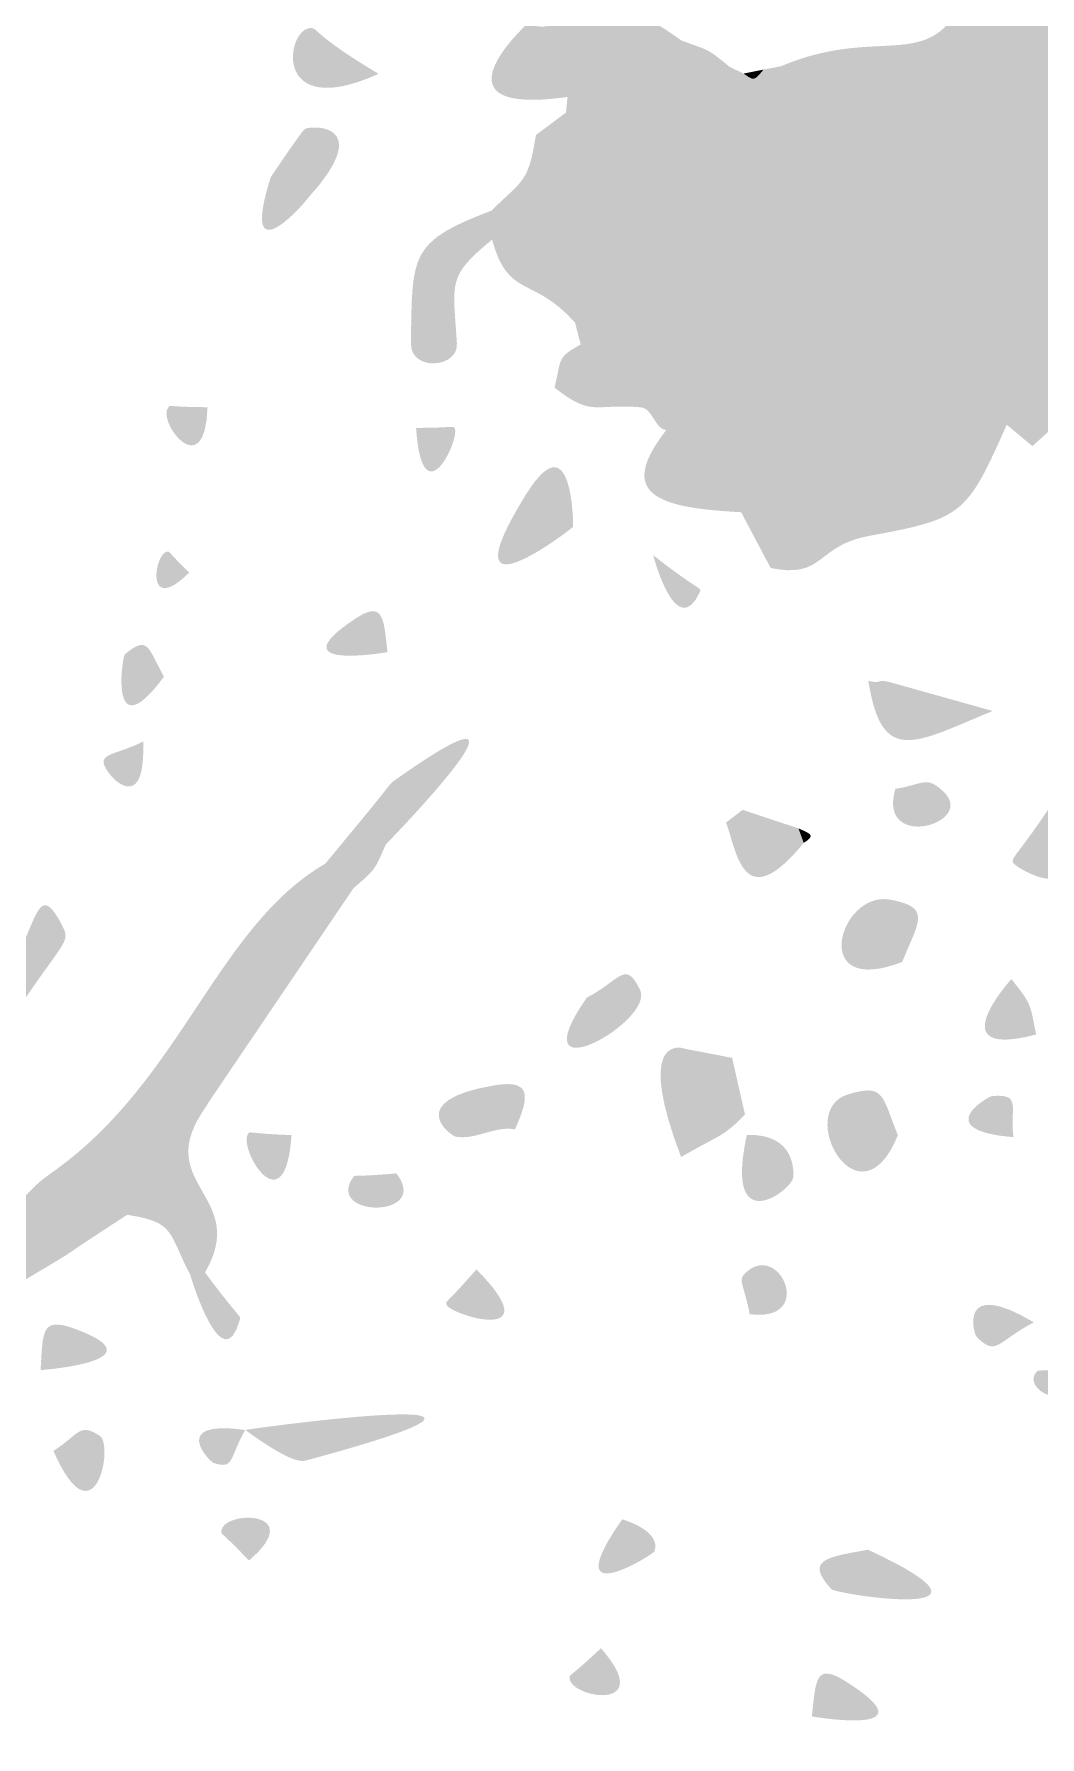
# Model space of a CAD drawing. Header units: millimetres. Extents: x 1329 to 1518, y 49 to 125.
# Drawn here: x 1338.78 to 1346.82, y 68.22 to 81.83 of the extents above; entities that cross this region are included whole.
import ezdxf

# ---------------------------------------------------------------- set-up
doc = ezdxf.new("R2010")
doc.units = ezdxf.units.MM

msp = doc.modelspace()

# ---------------------------------------------------------------- hatches: boundary and pattern name
at = {"true_color": 0x080808, "transparency": 33554687}
h = msp.add_hatch(color=18, dxfattribs=at)
edge = h.paths.add_edge_path(flags=0)
edge.add_spline(control_points=[(1357.781, 83.953), (1357.776, 83.336), (1357.708, 83.328), (1357.151, 83.12), (1357.128, 83.135), (1356.205, 83.618), (1356.906, 82.865), (1356.906, 82.865), (1356.786, 82.465), (1356.786, 82.465), (1356.492, 82.472), (1354.801, 82.516), (1353.191, 81.668), (1352.428, 81.443), (1352.441, 81.469), (1351.737, 81.109), (1351.242, 81.014), (1351.211, 81.076), (1350.891, 80.66), (1350.729, 80.508), (1350.749, 80.536), (1350.528, 80.435), (1349.073, 80.568), (1349.053, 80.484), (1349.025, 80.365), (1348.92, 79.918), (1349.064, 79.87), (1348.727, 79.551), (1348.463, 79.569), (1348.483, 79.576), (1348.23, 79.678), (1348.204, 80.181), (1348.302, 80.178), (1348.274, 80.21), (1348.241, 80.248), (1348.181, 80.315), (1347.722, 79.93), (1347.139, 79.745), (1346.618, 78.823), (1346.551, 78.704), (1346.234, 77.995), (1346.211, 77.953), (1345.452, 77.816), (1345.023, 77.738), (1345.098, 77.471), (1344.665, 77.559), (1344.665, 77.559), (1344.429, 78.005), (1344.429, 78.005), (1344.359, 78.551), (1344.418, 78.553), (1344.132, 79.022), (1344.132, 79.022), (1344.169, 79.363), (1344.169, 79.363), (1344.418, 80.268), (1343.934, 80.225), (1343.912, 81.164), (1344.159, 80.962), (1344.137, 80.97), (1344.466, 80.951), (1344.466, 80.951), (1344.747, 81.569), (1344.747, 81.569), (1345.617, 81.937), (1346.009, 81.412), (1346.294, 82.338), (1346.612, 83.367), (1348.515, 81.07), (1349.69, 82.414), (1351.318, 83.231), (1351.453, 83.088), (1351.495, 83.102), (1352.563, 83), (1352.679, 83.521), (1352.726, 83.674), (1352.726, 83.674), (1353.008, 83.84), (1353.008, 83.84), (1353.045, 83.845), (1354.565, 84.017), (1353.243, 83.437), (1352.196, 82.978), (1353.924, 83.206), (1353.986, 83.214), (1354.338, 83.159), (1354.319, 83.16), (1354.655, 83.257), (1354.655, 83.257), (1354.996, 83.493), (1354.996, 83.493), (1354.996, 83.493), (1355.145, 83.518), (1355.145, 83.518), (1355.844, 83.917), (1355.855, 83.789), (1356.629, 83.847), (1357.23, 83.788), (1357.199, 83.813), (1357.781, 83.953)], knot_values=[0, 0, 0, 0, 1, 1, 1, 2, 2, 2, 3, 3, 3, 4, 4, 4, 5, 5, 5, 6, 6, 6, 7, 7, 7, 8, 8, 8, 9, 9, 9, 10, 10, 10, 11, 11, 11, 12, 12, 12, 13, 13, 13, 14, 14, 14, 15, 15, 15, 16, 16, 16, 17, 17, 17, 18, 18, 18, 19, 19, 19, 20, 20, 20, 21, 21, 21, 22, 22, 22, 23, 23, 23, 24, 24, 24, 25, 25, 25, 26, 26, 26, 27, 27, 27, 28, 28, 28, 29, 29, 29, 30, 30, 30, 31, 31, 31, 32, 32, 32, 33, 33, 33, 33], degree=3, periodic=1)
h = msp.add_hatch(color=18, dxfattribs=at)
edge = h.paths.add_edge_path(flags=0)
edge.add_spline(control_points=[(1343.086, 82.02), (1343.295, 82.001), (1343.282, 81.882), (1343.483, 81.984), (1343.519, 82.003), (1343.586, 82.037), (1343.951, 81.775), (1343.951, 81.775), (1343.85, 81.618), (1343.85, 81.618), (1343.85, 81.618), (1343.469, 81.482), (1343.469, 81.482), (1343.469, 81.482), (1343.042, 81.323), (1343.042, 81.323), (1341.932, 81.167), (1342.677, 81.866), (1342.715, 81.903), (1342.928, 81.857), (1342.901, 81.904), (1343.086, 82.02)], knot_values=[0, 0, 0, 0, 1, 1, 1, 2, 2, 2, 3, 3, 3, 4, 4, 4, 5, 5, 5, 6, 6, 6, 7, 7, 7, 7], degree=3, periodic=1)
h = msp.add_hatch(color=18, dxfattribs=at)
edge = h.paths.add_edge_path(flags=0)
edge.add_spline(control_points=[(1341.532, 81.508), (1340.659, 81.111), (1340.797, 81.9), (1341, 81.873), (1341.051, 81.867), (1341.015, 81.818), (1341.532, 81.508)], knot_values=[0, 0, 0, 0, 1, 1, 1, 2, 2, 2, 2], degree=3, periodic=1)
h = msp.add_hatch(color=18, dxfattribs=at)
edge = h.paths.add_edge_path(flags=0)
edge.add_spline(control_points=[(1343.951, 81.775), (1344.17, 81.692), (1344.149, 81.72), (1344.335, 81.565), (1344.335, 81.544), (1344.333, 81.563), (1344.466, 80.951), (1344.137, 80.97), (1344.159, 80.962), (1343.912, 81.164), (1343.912, 81.164), (1343.85, 81.618), (1343.85, 81.618), (1343.85, 81.618), (1343.951, 81.775), (1343.951, 81.775)], knot_values=[0, 0, 0, 0, 1, 1, 1, 2, 2, 2, 3, 3, 3, 4, 4, 4, 5, 5, 5, 5], degree=3, periodic=1)
h = msp.add_hatch(color=18, dxfattribs=at)
edge = h.paths.add_edge_path(flags=0)
edge.add_spline(control_points=[(1343.85, 81.618), (1343.85, 81.618), (1343.912, 81.164), (1343.912, 81.164), (1343.934, 80.225), (1344.418, 80.268), (1344.169, 79.363), (1343.944, 79.608), (1343.9, 79.594), (1343.972, 79.89), (1344.012, 80.055), (1343.942, 80.015), (1343.799, 79.983), (1342.764, 79.751), (1343.892, 79.226), (1344.132, 79.022), (1343.89, 78.644), (1343.848, 78.694), (1343.83, 78.661), (1343.741, 78.669), (1343.72, 78.835), (1343.631, 78.843), (1343.257, 78.877), (1343.242, 78.76), (1342.938, 79.001), (1342.984, 79.084), (1342.995, 79.056), (1343.05, 79.154), (1343.058, 79.169), (1343.05, 79.154), (1343.147, 79.346), (1343.147, 79.346), (1343.102, 79.52), (1343.102, 79.52), (1342.762, 79.901), (1342.57, 79.706), (1342.439, 80.183), (1342.439, 80.183), (1342.434, 80.415), (1342.434, 80.415), (1342.693, 80.669), (1342.729, 80.64), (1342.789, 81.019), (1342.789, 81.019), (1343.03, 81.199), (1343.03, 81.199), (1343.893, 80.706), (1343.492, 81.447), (1343.469, 81.482), (1343.469, 81.482), (1343.85, 81.618), (1343.85, 81.618)], knot_values=[0, 0, 0, 0, 1, 1, 1, 2, 2, 2, 3, 3, 3, 4, 4, 4, 5, 5, 5, 6, 6, 6, 7, 7, 7, 8, 8, 8, 9, 9, 9, 10, 10, 10, 11, 11, 11, 12, 12, 12, 13, 13, 13, 14, 14, 14, 15, 15, 15, 16, 16, 16, 17, 17, 17, 17], degree=3, periodic=1)
h = msp.add_hatch(color=18, dxfattribs=at)
edge = h.paths.add_edge_path(flags=0)
edge.add_spline(control_points=[(1344.335, 81.565), (1344.335, 81.565), (1344.448, 81.51), (1344.448, 81.51), (1344.534, 81.452), (1344.53, 81.449), (1344.608, 81.542), (1344.608, 81.542), (1344.747, 81.569), (1344.747, 81.569), (1344.747, 81.569), (1344.466, 80.951), (1344.466, 80.951), (1344.333, 81.563), (1344.335, 81.544), (1344.335, 81.565)], knot_values=[0, 0, 0, 0, 1, 1, 1, 2, 2, 2, 3, 3, 3, 4, 4, 4, 5, 5, 5, 5], degree=3, periodic=1)
h = msp.add_hatch(color=18, dxfattribs=at)
edge = h.paths.add_edge_path(flags=0)
edge.add_spline(control_points=[(1344.448, 81.51), (1344.448, 81.51), (1344.608, 81.542), (1344.608, 81.542), (1344.53, 81.449), (1344.534, 81.452), (1344.448, 81.51)], knot_values=[0, 0, 0, 0, 1, 1, 1, 2, 2, 2, 2], degree=3, periodic=1)
h = msp.add_hatch(color=18, dxfattribs=at)
edge = h.paths.add_edge_path(flags=0)
edge.add_spline(control_points=[(1343.469, 81.482), (1343.492, 81.447), (1343.893, 80.706), (1343.03, 81.199), (1343.03, 81.199), (1343.042, 81.323), (1343.042, 81.323), (1343.042, 81.323), (1343.469, 81.482), (1343.469, 81.482)], knot_values=[0, 0, 0, 0, 1, 1, 1, 2, 2, 2, 3, 3, 3, 3], degree=3, periodic=1)
h = msp.add_hatch(color=18, dxfattribs=at)
edge = h.paths.add_edge_path(flags=0)
edge.add_spline(control_points=[(1340.671, 80.683), (1340.692, 80.714), (1340.912, 81.04), (1340.941, 81.066), (1340.974, 81.096), (1341.53, 81.13), (1340.964, 80.51), (1340.964, 80.51), (1340.671, 80.683), (1340.671, 80.683)], knot_values=[0, 0, 0, 0, 1, 1, 1, 2, 2, 2, 3, 3, 3, 3], degree=3, periodic=1)
h = msp.add_hatch(color=18, dxfattribs=at)
edge = h.paths.add_edge_path(flags=0)
edge.add_spline(control_points=[(1340.671, 80.683), (1340.671, 80.683), (1340.964, 80.51), (1340.964, 80.51), (1340.951, 80.486), (1340.412, 79.864), (1340.671, 80.683)], knot_values=[0, 0, 0, 0, 1, 1, 1, 2, 2, 2, 2], degree=3, periodic=1)
h = msp.add_hatch(color=18, dxfattribs=at)
edge = h.paths.add_edge_path(flags=0)
edge.add_spline(control_points=[(1342.434, 80.415), (1342.434, 80.415), (1342.439, 80.183), (1342.439, 80.183), (1342.075, 79.883), (1342.129, 79.848), (1342.158, 79.354), (1342.17, 79.154), (1341.788, 79.129), (1341.791, 79.354), (1341.8, 80.07), (1341.781, 80.166), (1342.434, 80.415)], knot_values=[0, 0, 0, 0, 1, 1, 1, 2, 2, 2, 3, 3, 3, 4, 4, 4, 4], degree=3, periodic=1)
h = msp.add_hatch(color=18, dxfattribs=at)
edge = h.paths.add_edge_path(flags=0)
edge.add_spline(control_points=[(1344.169, 79.363), (1344.169, 79.363), (1344.132, 79.022), (1344.132, 79.022), (1343.892, 79.226), (1342.764, 79.751), (1343.799, 79.983), (1343.942, 80.015), (1344.012, 80.055), (1343.972, 79.89), (1343.9, 79.594), (1343.944, 79.608), (1344.169, 79.363)], knot_values=[0, 0, 0, 0, 1, 1, 1, 2, 2, 2, 3, 3, 3, 4, 4, 4, 4], degree=3, periodic=1)
h = msp.add_hatch(color=18, dxfattribs=at)
edge = h.paths.add_edge_path(flags=0)
edge.add_spline(control_points=[(1347.722, 79.93), (1347.997, 79.844), (1347.982, 79.884), (1348.23, 79.678), (1348.483, 79.576), (1348.463, 79.569), (1348.727, 79.551), (1348.727, 79.551), (1349.068, 79.205), (1349.068, 79.205), (1349.068, 79.205), (1348.94, 79.021), (1348.94, 79.021), (1348.94, 79.021), (1348.895, 78.931), (1348.895, 78.931), (1347.91, 78.732), (1347.863, 79.088), (1346.927, 78.688), (1346.927, 78.688), (1346.756, 78.533), (1346.756, 78.533), (1346.756, 78.533), (1346.551, 78.704), (1346.551, 78.704), (1346.618, 78.823), (1347.139, 79.745), (1347.722, 79.93)], knot_values=[0, 0, 0, 0, 1, 1, 1, 2, 2, 2, 3, 3, 3, 4, 4, 4, 5, 5, 5, 6, 6, 6, 7, 7, 7, 8, 8, 8, 9, 9, 9, 9], degree=3, periodic=1)
h = msp.add_hatch(color=18, dxfattribs=at)
edge = h.paths.add_edge_path(flags=0)
edge.add_spline(control_points=[(1343.147, 79.346), (1343.05, 79.154), (1343.058, 79.169), (1343.05, 79.154), (1342.995, 79.056), (1342.984, 79.084), (1342.938, 79.001), (1342.995, 79.235), (1342.955, 79.239), (1343.147, 79.346)], knot_values=[0, 0, 0, 0, 1, 1, 1, 2, 2, 2, 3, 3, 3, 3], degree=3, periodic=1)
h = msp.add_hatch(color=18, dxfattribs=at)
edge = h.paths.add_edge_path(flags=0)
edge.add_spline(control_points=[(1344.132, 79.022), (1344.418, 78.553), (1344.359, 78.551), (1344.429, 78.005), (1343.763, 78.04), (1343.428, 78.143), (1343.83, 78.661), (1343.848, 78.694), (1343.89, 78.644), (1344.132, 79.022)], knot_values=[0, 0, 0, 0, 1, 1, 1, 2, 2, 2, 3, 3, 3, 3], degree=3, periodic=1)
h = msp.add_hatch(color=18, dxfattribs=at)
edge = h.paths.add_edge_path(flags=0)
edge.add_spline(control_points=[(1340.166, 78.844), (1340.146, 78.212), (1339.751, 78.741), (1339.855, 78.846), (1339.872, 78.864), (1339.855, 78.846), (1340.166, 78.844)], knot_values=[0, 0, 0, 0, 1, 1, 1, 2, 2, 2, 2], degree=3, periodic=1)
h = msp.add_hatch(color=18, dxfattribs=at)
edge = h.paths.add_edge_path(flags=0)
edge.add_spline(control_points=[(1341.832, 78.679), (1342.138, 78.679), (1342.123, 78.698), (1342.138, 78.679), (1342.194, 78.61), (1341.881, 77.932), (1341.832, 78.679)], knot_values=[0, 0, 0, 0, 1, 1, 1, 2, 2, 2, 2], degree=3, periodic=1)
h = msp.add_hatch(color=18, dxfattribs=at)
edge = h.paths.add_edge_path(flags=0)
edge.add_spline(control_points=[(1343.087, 77.888), (1343.06, 77.864), (1342.047, 77.079), (1342.713, 78.152), (1343.081, 78.743), (1343.087, 77.925), (1343.087, 77.888)], knot_values=[0, 0, 0, 0, 1, 1, 1, 2, 2, 2, 2], degree=3, periodic=1)
h = msp.add_hatch(color=18, dxfattribs=at)
edge = h.paths.add_edge_path(flags=0)
edge.add_spline(control_points=[(1340.019, 77.522), (1339.661, 77.166), (1339.741, 77.689), (1339.847, 77.691), (1339.866, 77.692), (1339.847, 77.691), (1340.019, 77.522)], knot_values=[0, 0, 0, 0, 1, 1, 1, 2, 2, 2, 2], degree=3, periodic=1)
h = msp.add_hatch(color=18, dxfattribs=at)
edge = h.paths.add_edge_path(flags=0)
edge.add_spline(control_points=[(1343.726, 77.662), (1344.1, 77.369), (1344.116, 77.404), (1344.1, 77.369), (1343.914, 76.97), (1343.736, 77.625), (1343.726, 77.662)], knot_values=[0, 0, 0, 0, 1, 1, 1, 2, 2, 2, 2], degree=3, periodic=1)
h = msp.add_hatch(color=18, dxfattribs=at)
edge = h.paths.add_edge_path(flags=0)
edge.add_spline(control_points=[(1341.603, 76.887), (1341.574, 76.882), (1340.717, 76.737), (1341.346, 77.154), (1341.572, 77.304), (1341.574, 77.158), (1341.603, 76.887)], knot_values=[0, 0, 0, 0, 1, 1, 1, 2, 2, 2, 2], degree=3, periodic=1)
h = msp.add_hatch(color=18, dxfattribs=at)
edge = h.paths.add_edge_path(flags=0)
edge.add_spline(control_points=[(1339.818, 76.691), (1339.377, 76.094), (1339.482, 76.85), (1339.506, 76.87), (1339.697, 77.031), (1339.691, 76.913), (1339.818, 76.691)], knot_values=[0, 0, 0, 0, 1, 1, 1, 2, 2, 2, 2], degree=3, periodic=1)
h = msp.add_hatch(color=18, dxfattribs=at)
edge = h.paths.add_edge_path(flags=0)
edge.add_spline(control_points=[(1341.299, 75.43), (1341.629, 75.827), (1341.619, 75.833), (1341.655, 75.859), (1343.031, 76.833), (1341.618, 75.379), (1341.59, 75.35), (1341.537, 75.393), (1341.549, 75.377), (1341.299, 75.43)], knot_values=[0, 0, 0, 0, 1, 1, 1, 2, 2, 2, 3, 3, 3, 3], degree=3, periodic=1)
h = msp.add_hatch(color=18, dxfattribs=at)
edge = h.paths.add_edge_path(flags=0)
edge.add_spline(control_points=[(1345.445, 76.658), (1345.548, 76.631), (1345.519, 76.672), (1345.6, 76.651), (1345.667, 76.634), (1345.662, 76.634), (1346.439, 76.417), (1345.818, 76.162), (1345.553, 75.972), (1345.445, 76.658)], knot_values=[0, 0, 0, 0, 1, 1, 1, 2, 2, 2, 3, 3, 3, 3], degree=3, periodic=1)
h = msp.add_hatch(color=18, dxfattribs=at)
edge = h.paths.add_edge_path(flags=0)
edge.add_spline(control_points=[(1339.652, 76.173), (1339.671, 75.61), (1339.418, 75.871), (1339.399, 75.894), (1339.238, 76.09), (1339.405, 76.047), (1339.652, 76.173)], knot_values=[0, 0, 0, 0, 1, 1, 1, 2, 2, 2, 2], degree=3, periodic=1)
h = msp.add_hatch(color=18, dxfattribs=at)
edge = h.paths.add_edge_path(flags=0)
edge.add_spline(control_points=[(1345.661, 75.795), (1345.888, 75.829), (1345.901, 75.904), (1346.042, 75.776), (1346.323, 75.519), (1345.511, 75.287), (1345.661, 75.795)], knot_values=[0, 0, 0, 0, 1, 1, 1, 2, 2, 2, 2], degree=3, periodic=1)
h = msp.add_hatch(color=18, dxfattribs=at)
edge = h.paths.add_edge_path(flags=0)
edge.add_spline(control_points=[(1346.947, 75.727), (1347.332, 74.733), (1346.625, 75.158), (1346.603, 75.203), (1346.581, 75.248), (1346.627, 75.241), (1346.947, 75.727)], knot_values=[0, 0, 0, 0, 1, 1, 1, 2, 2, 2, 2], degree=3, periodic=1)
h = msp.add_hatch(color=18, dxfattribs=at)
edge = h.paths.add_edge_path(flags=0)
edge.add_spline(control_points=[(1344.441, 75.627), (1344.441, 75.627), (1344.887, 75.479), (1344.887, 75.479), (1344.887, 75.479), (1344.929, 75.363), (1344.929, 75.363), (1344.437, 74.76), (1344.393, 75.313), (1344.308, 75.525), (1344.308, 75.525), (1344.441, 75.627), (1344.441, 75.627)], knot_values=[0, 0, 0, 0, 1, 1, 1, 2, 2, 2, 3, 3, 3, 4, 4, 4, 4], degree=3, periodic=1)
h = msp.add_hatch(color=18, dxfattribs=at)
edge = h.paths.add_edge_path(flags=0)
edge.add_spline(control_points=[(1341.299, 75.43), (1341.549, 75.377), (1341.537, 75.393), (1341.59, 75.35), (1341.5, 75.145), (1341.513, 75.157), (1341.332, 75.001), (1341.332, 75.001), (1341.108, 75.198), (1341.108, 75.198), (1341.108, 75.198), (1341.299, 75.43), (1341.299, 75.43)], knot_values=[0, 0, 0, 0, 1, 1, 1, 2, 2, 2, 3, 3, 3, 4, 4, 4, 4], degree=3, periodic=1)
h = msp.add_hatch(color=18, dxfattribs=at)
edge = h.paths.add_edge_path(flags=0)
edge.add_spline(control_points=[(1344.887, 75.479), (1344.994, 75.432), (1345.021, 75.421), (1344.929, 75.363), (1344.929, 75.363), (1344.887, 75.479), (1344.887, 75.479)], knot_values=[0, 0, 0, 0, 1, 1, 1, 2, 2, 2, 2], degree=3, periodic=1)
h = msp.add_hatch(color=18, dxfattribs=at)
edge = h.paths.add_edge_path(flags=0)
edge.add_spline(control_points=[(1338.509, 74.217), (1338.805, 74.624), (1338.786, 75.139), (1339.011, 74.69), (1339.073, 74.566), (1339.008, 74.572), (1338.632, 74.005), (1338.632, 74.005), (1338.509, 74.217), (1338.509, 74.217)], knot_values=[0, 0, 0, 0, 1, 1, 1, 2, 2, 2, 3, 3, 3, 3], degree=3, periodic=1)
h = msp.add_hatch(color=18, dxfattribs=at)
edge = h.paths.add_edge_path(flags=0)
edge.add_spline(control_points=[(1341.108, 75.198), (1341.108, 75.198), (1341.332, 75.001), (1341.332, 75.001), (1340.213, 73.346), (1340.219, 73.359), (1340.117, 73.2), (1339.75, 72.625), (1340.497, 72.535), (1340.146, 71.931), (1340.146, 71.931), (1340.028, 71.91), (1340.028, 71.91), (1339.85, 72.254), (1339.909, 72.332), (1339.524, 72.391), (1339.475, 72.412), (1339.516, 72.463), (1338.961, 72.756), (1339.968, 73.489), (1340.243, 74.696), (1341.108, 75.198)], knot_values=[0, 0, 0, 0, 1, 1, 1, 2, 2, 2, 3, 3, 3, 4, 4, 4, 5, 5, 5, 6, 6, 6, 7, 7, 7, 7], degree=3, periodic=1)
h = msp.add_hatch(color=18, dxfattribs=at)
edge = h.paths.add_edge_path(flags=0)
edge.add_spline(control_points=[(1345.716, 74.412), (1344.964, 74.118), (1345.213, 74.979), (1345.615, 74.91), (1345.964, 74.85), (1345.839, 74.724), (1345.716, 74.412)], knot_values=[0, 0, 0, 0, 1, 1, 1, 2, 2, 2, 2], degree=3, periodic=1)
h = msp.add_hatch(color=18, dxfattribs=at)
edge = h.paths.add_edge_path(flags=0)
edge.add_spline(control_points=[(1343.196, 74.127), (1343.456, 74.257), (1343.503, 74.439), (1343.622, 74.187), (1343.74, 73.936), (1342.636, 73.322), (1343.196, 74.127)], knot_values=[0, 0, 0, 0, 1, 1, 1, 2, 2, 2, 2], degree=3, periodic=1)
h = msp.add_hatch(color=18, dxfattribs=at)
edge = h.paths.add_edge_path(flags=0)
edge.add_spline(control_points=[(1346.588, 74.275), (1346.754, 74.065), (1346.734, 74.083), (1346.786, 73.832), (1346.016, 73.63), (1346.562, 74.246), (1346.588, 74.275)], knot_values=[0, 0, 0, 0, 1, 1, 1, 2, 2, 2, 2], degree=3, periodic=1)
h = msp.add_hatch(color=18, dxfattribs=at)
edge = h.paths.add_edge_path(flags=0)
edge.add_spline(control_points=[(1344.357, 73.645), (1344.357, 73.645), (1344.46, 73.192), (1344.46, 73.192), (1344.281, 73.01), (1344.275, 73.041), (1343.949, 72.853), (1343.602, 73.761), (1343.904, 73.741), (1343.97, 73.721), (1344, 73.712), (1343.97, 73.721), (1344.357, 73.645)], knot_values=[0, 0, 0, 0, 1, 1, 1, 2, 2, 2, 3, 3, 3, 4, 4, 4, 4], degree=3, periodic=1)
h = msp.add_hatch(color=18, dxfattribs=at)
edge = h.paths.add_edge_path(flags=0)
edge.add_spline(control_points=[(1342.622, 73.074), (1342.465, 73.105), (1342.304, 72.985), (1342.147, 73.016), (1342.107, 73.024), (1341.727, 73.304), (1342.46, 73.426), (1342.75, 73.474), (1342.744, 73.344), (1342.622, 73.074)], knot_values=[0, 0, 0, 0, 1, 1, 1, 2, 2, 2, 3, 3, 3, 3], degree=3, periodic=1)
h = msp.add_hatch(color=18, dxfattribs=at)
edge = h.paths.add_edge_path(flags=0)
edge.add_spline(control_points=[(1345.681, 73.027), (1345.373, 72.27), (1344.854, 73.217), (1345.279, 73.352), (1345.581, 73.448), (1345.555, 73.333), (1345.681, 73.027)], knot_values=[0, 0, 0, 0, 1, 1, 1, 2, 2, 2, 2], degree=3, periodic=1)
h = msp.add_hatch(color=18, dxfattribs=at)
edge = h.paths.add_edge_path(flags=0)
edge.add_spline(control_points=[(1346.604, 73.011), (1345.931, 73.067), (1346.404, 73.337), (1346.433, 73.34), (1346.672, 73.359), (1346.575, 73.258), (1346.604, 73.011)], knot_values=[0, 0, 0, 0, 1, 1, 1, 2, 2, 2, 2], degree=3, periodic=1)
h = msp.add_hatch(color=18, dxfattribs=at)
edge = h.paths.add_edge_path(flags=0)
edge.add_spline(control_points=[(1340.837, 73.028), (1340.786, 72.28), (1340.404, 72.927), (1340.491, 73.04), (1340.508, 73.062), (1340.491, 73.04), (1340.837, 73.028)], knot_values=[0, 0, 0, 0, 1, 1, 1, 2, 2, 2, 2], degree=3, periodic=1)
h = msp.add_hatch(color=18, dxfattribs=at)
edge = h.paths.add_edge_path(flags=0)
edge.add_spline(control_points=[(1344.475, 73.03), (1344.867, 73.04), (1344.848, 72.733), (1344.845, 72.692), (1344.839, 72.589), (1344.286, 72.176), (1344.475, 73.03)], knot_values=[0, 0, 0, 0, 1, 1, 1, 2, 2, 2, 2], degree=3, periodic=1)
h = msp.add_hatch(color=18, dxfattribs=at)
edge = h.paths.add_edge_path(flags=0)
edge.add_spline(control_points=[(1338.961, 72.756), (1339.516, 72.463), (1339.475, 72.412), (1339.524, 72.391), (1339.272, 72.227), (1339.296, 72.243), (1339.033, 72.067), (1338.661, 71.837), (1338.655, 71.861), (1338.531, 71.718), (1338.531, 71.718), (1338.366, 71.668), (1338.366, 71.668), (1338.366, 71.668), (1338.207, 71.531), (1338.207, 71.531), (1338.166, 71.557), (1337.894, 71.722), (1337.699, 71.866), (1337.797, 71.89), (1337.795, 72.078), (1337.893, 72.102), (1338.09, 72.151), (1338.514, 71.538), (1338.518, 72.343), (1338.792, 72.62), (1338.762, 72.616), (1338.961, 72.756)], knot_values=[0, 0, 0, 0, 1, 1, 1, 2, 2, 2, 3, 3, 3, 4, 4, 4, 5, 5, 5, 6, 6, 6, 7, 7, 7, 8, 8, 8, 9, 9, 9, 9], degree=3, periodic=1)
h = msp.add_hatch(color=18, dxfattribs=at)
edge = h.paths.add_edge_path(flags=0)
edge.add_spline(control_points=[(1341.675, 72.722), (1341.955, 72.359), (1341.102, 72.367), (1341.329, 72.691), (1341.345, 72.714), (1341.329, 72.691), (1341.675, 72.722)], knot_values=[0, 0, 0, 0, 1, 1, 1, 2, 2, 2, 2], degree=3, periodic=1)
h = msp.add_hatch(color=18, dxfattribs=at)
edge = h.paths.add_edge_path(flags=0)
edge.add_spline(control_points=[(1344.498, 71.597), (1344.444, 71.869), (1344.387, 71.872), (1344.493, 71.951), (1344.753, 72.143), (1345.011, 71.531), (1344.498, 71.597)], knot_values=[0, 0, 0, 0, 1, 1, 1, 2, 2, 2, 2], degree=3, periodic=1)
h = msp.add_hatch(color=18, dxfattribs=at)
edge = h.paths.add_edge_path(flags=0)
edge.add_spline(control_points=[(1340.028, 71.91), (1340.028, 71.91), (1340.146, 71.931), (1340.146, 71.931), (1340.404, 71.58), (1340.435, 71.588), (1340.424, 71.552), (1340.285, 71.065), (1340.04, 71.869), (1340.028, 71.91)], knot_values=[0, 0, 0, 0, 1, 1, 1, 2, 2, 2, 3, 3, 3, 3], degree=3, periodic=1)
h = msp.add_hatch(color=18, dxfattribs=at)
edge = h.paths.add_edge_path(flags=0)
edge.add_spline(control_points=[(1342.314, 71.955), (1342.929, 71.333), (1342.079, 71.597), (1342.073, 71.678), (1342.071, 71.707), (1342.073, 71.678), (1342.314, 71.955)], knot_values=[0, 0, 0, 0, 1, 1, 1, 2, 2, 2, 2], degree=3, periodic=1)
h = msp.add_hatch(color=18, dxfattribs=at)
edge = h.paths.add_edge_path(flags=0)
edge.add_spline(control_points=[(1346.767, 71.532), (1346.468, 71.374), (1346.47, 71.257), (1346.311, 71.415), (1346.284, 71.442), (1346.162, 71.895), (1346.767, 71.532)], knot_values=[0, 0, 0, 0, 1, 1, 1, 2, 2, 2, 2], degree=3, periodic=1)
h = msp.add_hatch(color=18, dxfattribs=at)
edge = h.paths.add_edge_path(flags=0)
edge.add_spline(control_points=[(1338.832, 71.15), (1338.852, 71.459), (1338.833, 71.582), (1339.11, 71.479), (1339.795, 71.225), (1338.866, 71.153), (1338.832, 71.15)], knot_values=[0, 0, 0, 0, 1, 1, 1, 2, 2, 2, 2], degree=3, periodic=1)
h = msp.add_hatch(color=18, dxfattribs=at)
edge = h.paths.add_edge_path(flags=0)
edge.add_spline(control_points=[(1340.467, 70.672), (1340.509, 70.682), (1343.316, 71.067), (1340.96, 70.43), (1340.917, 70.419), (1340.844, 70.399), (1340.467, 70.672)], knot_values=[0, 0, 0, 0, 1, 1, 1, 2, 2, 2, 2], degree=3, periodic=1)
h = msp.add_hatch(color=18, dxfattribs=at)
edge = h.paths.add_edge_path(flags=0)
edge.add_spline(control_points=[(1347.056, 71.157), (1347.091, 70.765), (1346.64, 71.007), (1346.798, 71.146), (1346.798, 71.146), (1347.056, 71.157), (1347.056, 71.157)], knot_values=[0, 0, 0, 0, 1, 1, 1, 2, 2, 2, 2], degree=3, periodic=1)
h = msp.add_hatch(color=18, dxfattribs=at)
edge = h.paths.add_edge_path(flags=0)
edge.add_spline(control_points=[(1340.467, 70.672), (1340.336, 70.441), (1340.38, 70.354), (1340.213, 70.409), (1340.185, 70.418), (1339.852, 70.758), (1340.467, 70.672)], knot_values=[0, 0, 0, 0, 1, 1, 1, 2, 2, 2, 2], degree=3, periodic=1)
h = msp.add_hatch(color=18, dxfattribs=at)
edge = h.paths.add_edge_path(flags=0)
edge.add_spline(control_points=[(1338.935, 70.505), (1339.14, 70.634), (1339.138, 70.734), (1339.304, 70.626), (1339.422, 70.551), (1339.262, 69.753), (1338.935, 70.505)], knot_values=[0, 0, 0, 0, 1, 1, 1, 2, 2, 2, 2], degree=3, periodic=1)
h = msp.add_hatch(color=18, dxfattribs=at)
edge = h.paths.add_edge_path(flags=0)
edge.add_spline(control_points=[(1347.276, 69.079), (1346.378, 70.71), (1347.715, 69.041), (1347.734, 69.009), (1347.734, 69.009), (1347.397, 68.987), (1347.397, 68.987), (1347.397, 68.987), (1347.276, 69.079), (1347.276, 69.079)], knot_values=[0, 0, 0, 0, 1, 1, 1, 2, 2, 2, 3, 3, 3, 3], degree=3, periodic=1)
h = msp.add_hatch(color=18, dxfattribs=at)
edge = h.paths.add_edge_path(flags=0)
edge.add_spline(control_points=[(1340.497, 69.628), (1340.276, 69.861), (1340.275, 69.835), (1340.276, 69.861), (1340.277, 70.032), (1340.977, 70.038), (1340.497, 69.628)], knot_values=[0, 0, 0, 0, 1, 1, 1, 2, 2, 2, 2], degree=3, periodic=1)
h = msp.add_hatch(color=18, dxfattribs=at)
edge = h.paths.add_edge_path(flags=0)
edge.add_spline(control_points=[(1343.479, 69.958), (1343.506, 69.949), (1343.791, 69.864), (1343.737, 69.703), (1343.728, 69.676), (1342.939, 69.188), (1343.479, 69.958)], knot_values=[0, 0, 0, 0, 1, 1, 1, 2, 2, 2, 2], degree=3, periodic=1)
h = msp.add_hatch(color=18, dxfattribs=at)
edge = h.paths.add_edge_path(flags=0)
edge.add_spline(control_points=[(1345.443, 69.715), (1346.716, 69.122), (1345.189, 69.358), (1345.15, 69.4), (1344.929, 69.639), (1345.125, 69.657), (1345.443, 69.715)], knot_values=[0, 0, 0, 0, 1, 1, 1, 2, 2, 2, 2], degree=3, periodic=1)
h = msp.add_hatch(color=18, dxfattribs=at)
edge = h.paths.add_edge_path(flags=0)
edge.add_spline(control_points=[(1343.309, 68.928), (1343.761, 68.414), (1343.06, 68.526), (1343.058, 68.692), (1343.058, 68.72), (1343.058, 68.692), (1343.309, 68.928)], knot_values=[0, 0, 0, 0, 1, 1, 1, 2, 2, 2, 2], degree=3, periodic=1)
h = msp.add_hatch(color=18, dxfattribs=at)
edge = h.paths.add_edge_path(flags=0)
edge.add_spline(control_points=[(1344.994, 68.383), (1345.026, 68.664), (1345.017, 68.819), (1345.261, 68.665), (1345.972, 68.219), (1345.025, 68.377), (1344.994, 68.383)], knot_values=[0, 0, 0, 0, 1, 1, 1, 2, 2, 2, 2], degree=3, periodic=1)

doc.saveas('drawing.dxf')
